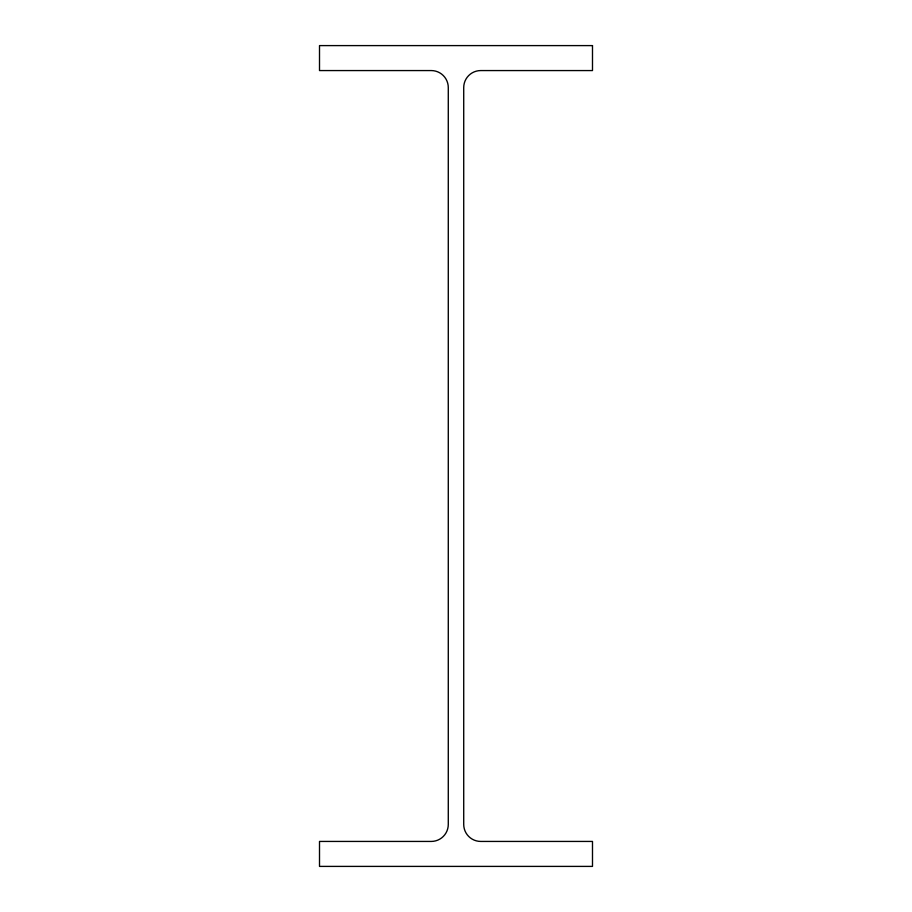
<?xml version="1.0" encoding="UTF-8"?>
<svg xmlns="http://www.w3.org/2000/svg" width="912" height="912" viewBox="0 0 912 912"><rect width="100%" height="100%" fill="white"/><g stroke="black" fill="none" stroke-linecap="round" stroke-linejoin="round"><path stroke-width="1.37" d="M592.492 45.6L319.508 45.6L319.508 70.566L431.262 70.566A17.02 17.02 0 0 1 448.282 87.586L448.282 824.414A17.02 17.02 0 0 1 431.262 841.434L319.508 841.434L319.508 866.4L592.492 866.4L592.492 841.434L480.738 841.434A17.02 17.02 0 0 1 463.718 824.414L463.718 87.586A17.02 17.02 0 0 1 480.738 70.566L592.492 70.566L592.492 45.6"/></g></svg>
